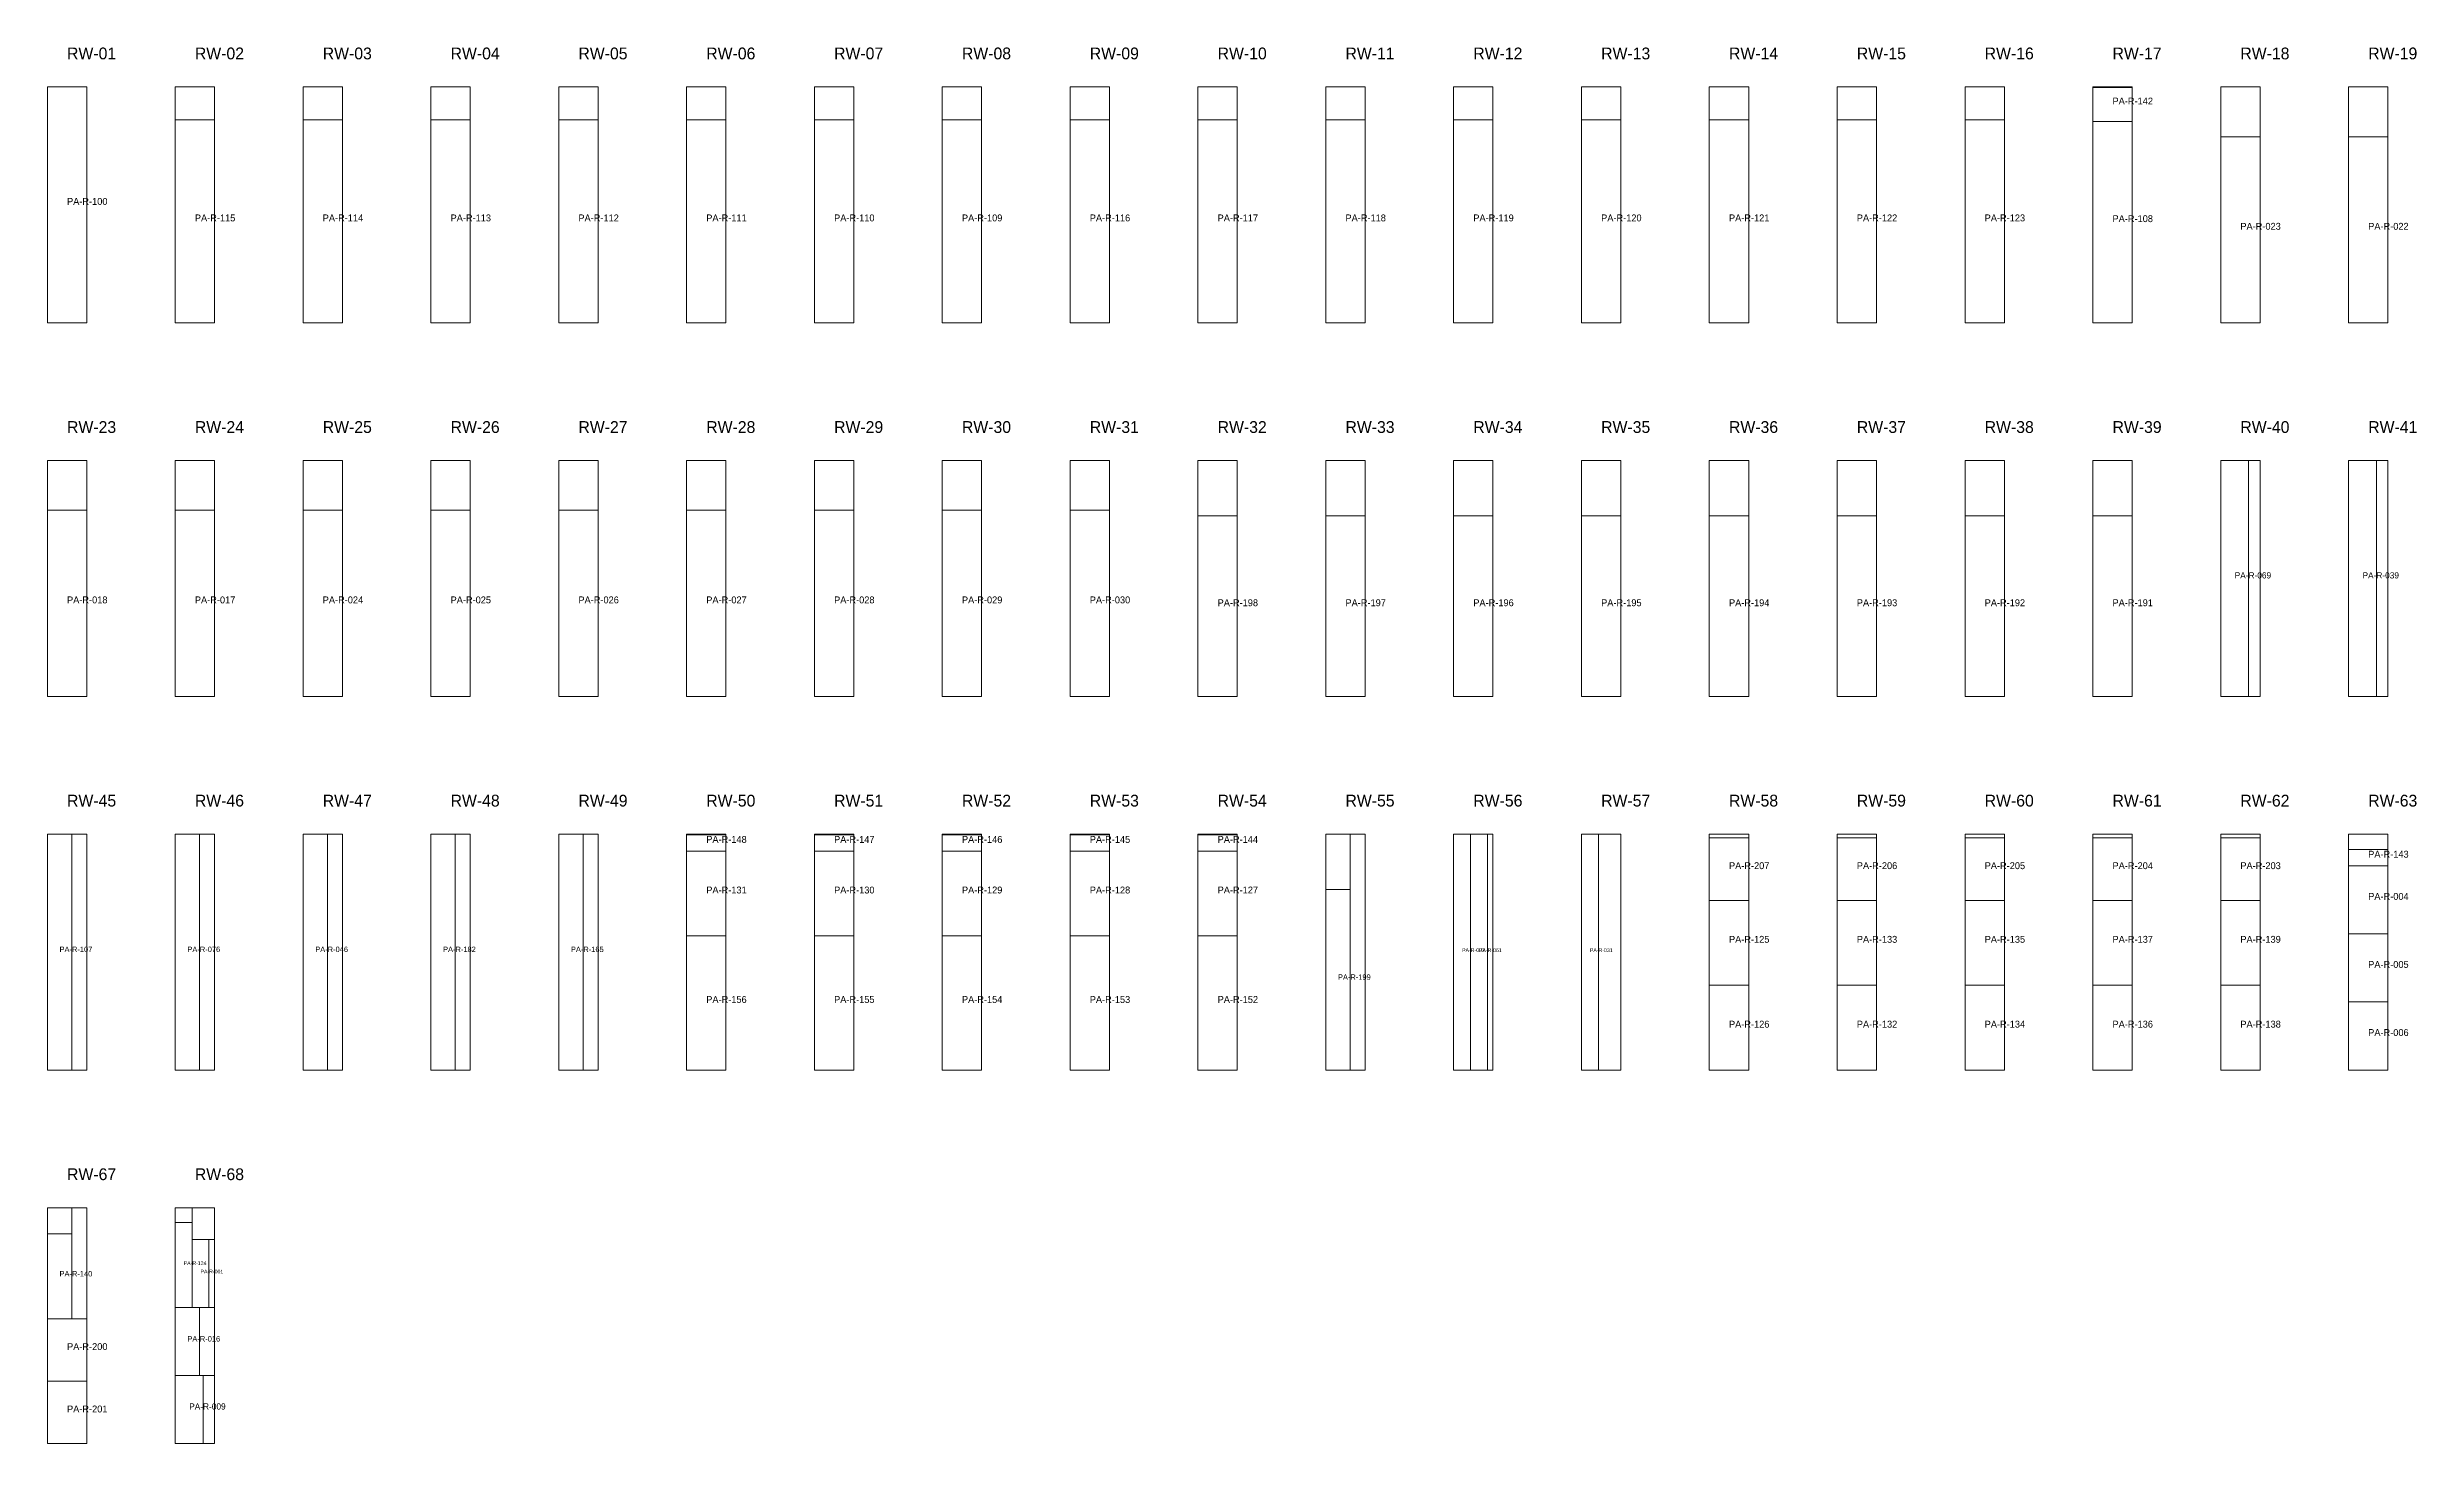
# Model space of a CAD drawing. Header units: metres. Extents: x 316.5 to 344.1, y -151.2 to -120.
# Drawn here: x 316.46 to 328.5, y -151.25 to -144.15 of the extents above; entities that cross this region are included whole.
import ezdxf

# ---------------------------------------------------------------- set-up
doc = ezdxf.new("R2010")
doc.units = ezdxf.units.M
for name, color, linetype, lineweight, plot in [('CORTE-DESPERDICIO', 1, 'Continuous', 0, False), ('CORTE-RECORTE', 3, 'Continuous', 0, False), ('CORTE-SOBRANTE', 2, 'Continuous', 0, False), ('CORTE-TEXTO', 5, 'Continuous', 0, False), ('CORTE-TILE', 7, 'Continuous', 0, False)]:
    doc.layers.add(name, color=color, linetype=linetype, lineweight=lineweight, plot=plot)

msp = doc.modelspace()

# ---------------------------------------------------------------- linework, layer by layer
at = {"layer": 'CORTE-DESPERDICIO'}
for points in [[(327.6509, -147.4498), (327.7088, -147.4498), (327.7088, -146.2498), (327.6509, -146.2498)], [(328.3009, -147.4498), (328.3588, -147.4498), (328.3588, -146.2498), (328.3009, -146.2498)], [(316.5825, -149.3498), (316.6588, -149.3498), (316.6588, -148.1498), (316.5825, -148.1498)], [(317.2325, -149.3498), (317.3088, -149.3498), (317.3088, -148.1498), (317.2325, -148.1498)], [(317.8825, -149.3498), (317.9588, -149.3498), (317.9588, -148.1498), (317.8825, -148.1498)], [(318.5325, -149.3498), (318.6088, -149.3498), (318.6088, -148.1498), (318.5325, -148.1498)], [(319.1825, -149.3498), (319.2588, -149.3498), (319.2588, -148.1498), (319.1825, -148.1498)], [(323.0825, -149.3498), (323.1588, -149.3498), (323.1588, -148.1498), (323.0825, -148.1498)], [(323.7804, -149.3498), (323.8088, -149.3498), (323.8088, -148.1498), (323.7804, -148.1498)], [(324.9088, -148.1695), (325.1088, -148.1695), (325.1088, -148.1498), (324.9088, -148.1498)], [(325.5588, -148.1695), (325.7588, -148.1695), (325.7588, -148.1498), (325.5588, -148.1498)], [(326.2088, -148.1695), (326.4088, -148.1695), (326.4088, -148.1498), (326.2088, -148.1498)], [(326.8588, -148.1695), (327.0588, -148.1695), (327.0588, -148.1498), (326.8588, -148.1498)], [(327.5088, -148.1695), (327.7088, -148.1695), (327.7088, -148.1498), (327.5088, -148.1498)], [(328.1588, -148.2284), (328.3588, -148.2284), (328.3588, -148.1498), (328.1588, -148.1498)], [(316.5825, -150.6152), (316.6588, -150.6152), (316.6588, -150.0498), (316.5825, -150.0498)], [(317.1088, -150.1259), (317.1946, -150.1259), (317.1946, -150.0498), (317.1088, -150.0498)], [(317.2804, -150.5574), (317.3088, -150.5574), (317.3088, -150.2112), (317.2804, -150.2112)], [(317.2325, -150.9036), (317.3088, -150.9036), (317.3088, -150.5574), (317.2325, -150.5574)], [(317.2509, -151.2498), (317.3088, -151.2498), (317.3088, -150.9036), (317.2509, -150.9036)]]:
    msp.add_lwpolyline(points, close=True, dxfattribs=at)
at = {"layer": 'CORTE-RECORTE'}
for points in [[(316.4588, -145.5498), (316.6588, -145.5498), (316.6588, -144.3498), (316.4588, -144.3498)], [(326.8588, -144.5253), (327.0588, -144.5253), (327.0588, -144.3535), (326.8588, -144.3535)], [(317.1088, -145.5498), (317.3088, -145.5498), (317.3088, -144.5178), (317.1088, -144.5178)], [(317.7588, -145.5498), (317.9588, -145.5498), (317.9588, -144.5178), (317.7588, -144.5178)], [(318.4088, -145.5498), (318.6088, -145.5498), (318.6088, -144.5178), (318.4088, -144.5178)], [(319.0588, -145.5498), (319.2588, -145.5498), (319.2588, -144.5178), (319.0588, -144.5178)], [(319.7088, -145.5498), (319.9088, -145.5498), (319.9088, -144.5178), (319.7088, -144.5178)], [(320.3588, -145.5498), (320.5588, -145.5498), (320.5588, -144.5178), (320.3588, -144.5178)], [(321.0088, -145.5498), (321.2088, -145.5498), (321.2088, -144.5178), (321.0088, -144.5178)], [(321.6588, -145.5498), (321.8588, -145.5498), (321.8588, -144.5178), (321.6588, -144.5178)], [(322.3088, -145.5498), (322.5088, -145.5498), (322.5088, -144.5178), (322.3088, -144.5178)], [(322.9588, -145.5498), (323.1588, -145.5498), (323.1588, -144.5178), (322.9588, -144.5178)], [(323.6088, -145.5498), (323.8088, -145.5498), (323.8088, -144.5178), (323.6088, -144.5178)], [(324.2588, -145.5498), (324.4588, -145.5498), (324.4588, -144.5178), (324.2588, -144.5178)], [(324.9088, -145.5498), (325.1088, -145.5498), (325.1088, -144.5178), (324.9088, -144.5178)], [(325.5588, -145.5498), (325.7588, -145.5498), (325.7588, -144.5178), (325.5588, -144.5178)], [(326.2088, -145.5498), (326.4088, -145.5498), (326.4088, -144.5178), (326.2088, -144.5178)], [(326.8588, -145.5498), (327.0588, -145.5498), (327.0588, -144.5253), (326.8588, -144.5253)], [(327.5088, -145.5498), (327.7088, -145.5498), (327.7088, -144.6031), (327.5088, -144.6031)], [(328.1588, -145.5498), (328.3588, -145.5498), (328.3588, -144.6031), (328.1588, -144.6031)], [(327.5088, -147.4498), (327.6509, -147.4498), (327.6509, -146.2498), (327.5088, -146.2498)], [(328.1588, -147.4498), (328.3009, -147.4498), (328.3009, -146.2498), (328.1588, -146.2498)], [(316.4588, -147.4498), (316.6588, -147.4498), (316.6588, -146.5031), (316.4588, -146.5031)], [(317.1088, -147.4498), (317.3088, -147.4498), (317.3088, -146.5031), (317.1088, -146.5031)], [(317.7588, -147.4498), (317.9588, -147.4498), (317.9588, -146.5031), (317.7588, -146.5031)], [(318.4088, -147.4498), (318.6088, -147.4498), (318.6088, -146.5031), (318.4088, -146.5031)], [(319.0588, -147.4498), (319.2588, -147.4498), (319.2588, -146.5031), (319.0588, -146.5031)], [(319.7088, -147.4498), (319.9088, -147.4498), (319.9088, -146.5031), (319.7088, -146.5031)], [(320.3588, -147.4498), (320.5588, -147.4498), (320.5588, -146.5031), (320.3588, -146.5031)], [(321.0088, -147.4498), (321.2088, -147.4498), (321.2088, -146.5031), (321.0088, -146.5031)], [(321.6588, -147.4498), (321.8588, -147.4498), (321.8588, -146.5031), (321.6588, -146.5031)], [(322.3088, -147.4498), (322.5088, -147.4498), (322.5088, -146.532), (322.3088, -146.532)], [(322.9588, -147.4498), (323.1588, -147.4498), (323.1588, -146.532), (322.9588, -146.532)], [(323.6088, -147.4498), (323.8088, -147.4498), (323.8088, -146.532), (323.6088, -146.532)], [(324.2588, -147.4498), (324.4588, -147.4498), (324.4588, -146.532), (324.2588, -146.532)], [(324.9088, -147.4498), (325.1088, -147.4498), (325.1088, -146.532), (324.9088, -146.532)], [(325.5588, -147.4498), (325.7588, -147.4498), (325.7588, -146.532), (325.5588, -146.532)], [(326.2088, -147.4498), (326.4088, -147.4498), (326.4088, -146.532), (326.2088, -146.532)], [(326.8588, -147.4498), (327.0588, -147.4498), (327.0588, -146.532), (326.8588, -146.532)], [(316.4588, -149.3498), (316.5825, -149.3498), (316.5825, -148.1498), (316.4588, -148.1498)], [(317.1088, -149.3498), (317.2325, -149.3498), (317.2325, -148.1498), (317.1088, -148.1498)], [(317.7588, -149.3498), (317.8825, -149.3498), (317.8825, -148.1498), (317.7588, -148.1498)], [(318.4088, -149.3498), (318.5325, -149.3498), (318.5325, -148.1498), (318.4088, -148.1498)], [(319.0588, -149.3498), (319.1825, -149.3498), (319.1825, -148.1498), (319.0588, -148.1498)], [(319.7088, -148.236), (319.9088, -148.236), (319.9088, -148.1532), (319.7088, -148.1532)], [(320.3588, -148.236), (320.5588, -148.236), (320.5588, -148.1532), (320.3588, -148.1532)], [(321.0088, -148.236), (321.2088, -148.236), (321.2088, -148.1532), (321.0088, -148.1532)], [(321.6588, -148.236), (321.8588, -148.236), (321.8588, -148.1532), (321.6588, -148.1532)], [(322.3088, -148.236), (322.5088, -148.236), (322.5088, -148.1532), (322.3088, -148.1532)], [(323.6088, -149.3498), (323.6946, -149.3498), (323.6946, -148.1498), (323.6088, -148.1498)], [(323.6946, -149.3498), (323.7804, -149.3498), (323.7804, -148.1498), (323.6946, -148.1498)], [(324.2588, -149.3498), (324.3446, -149.3498), (324.3446, -148.1498), (324.2588, -148.1498)], [(319.7088, -148.6675), (319.9088, -148.6675), (319.9088, -148.236), (319.7088, -148.236)], [(320.3588, -148.6675), (320.5588, -148.6675), (320.5588, -148.236), (320.3588, -148.236)], [(321.0088, -148.6675), (321.2088, -148.6675), (321.2088, -148.236), (321.0088, -148.236)], [(321.6588, -148.6675), (321.8588, -148.6675), (321.8588, -148.236), (321.6588, -148.236)], [(322.3088, -148.6675), (322.5088, -148.6675), (322.5088, -148.236), (322.3088, -148.236)], [(324.9088, -148.4868), (325.1088, -148.4868), (325.1088, -148.1695), (324.9088, -148.1695)], [(325.5588, -148.4868), (325.7588, -148.4868), (325.7588, -148.1695), (325.5588, -148.1695)], [(326.2088, -148.4868), (326.4088, -148.4868), (326.4088, -148.1695), (326.2088, -148.1695)], [(326.8588, -148.4868), (327.0588, -148.4868), (327.0588, -148.1695), (326.8588, -148.1695)], [(327.5088, -148.4868), (327.7088, -148.4868), (327.7088, -148.1695), (327.5088, -148.1695)], [(328.1588, -148.3112), (328.3588, -148.3112), (328.3588, -148.2284), (328.1588, -148.2284)], [(328.1588, -148.6574), (328.3588, -148.6574), (328.3588, -148.3112), (328.1588, -148.3112)], [(322.9588, -149.3498), (323.0825, -149.3498), (323.0825, -148.432), (322.9588, -148.432)], [(324.9088, -148.9183), (325.1088, -148.9183), (325.1088, -148.4868), (324.9088, -148.4868)], [(325.5588, -148.9183), (325.7588, -148.9183), (325.7588, -148.4868), (325.5588, -148.4868)], [(326.2088, -148.9183), (326.4088, -148.9183), (326.4088, -148.4868), (326.2088, -148.4868)], [(326.8588, -148.9183), (327.0588, -148.9183), (327.0588, -148.4868), (326.8588, -148.4868)], [(327.5088, -148.9183), (327.7088, -148.9183), (327.7088, -148.4868), (327.5088, -148.4868)], [(319.7088, -149.3498), (319.9088, -149.3498), (319.9088, -148.6675), (319.7088, -148.6675)], [(320.3588, -149.3498), (320.5588, -149.3498), (320.5588, -148.6675), (320.3588, -148.6675)], [(321.0088, -149.3498), (321.2088, -149.3498), (321.2088, -148.6675), (321.0088, -148.6675)], [(321.6588, -149.3498), (321.8588, -149.3498), (321.8588, -148.6675), (321.6588, -148.6675)], [(322.3088, -149.3498), (322.5088, -149.3498), (322.5088, -148.6675), (322.3088, -148.6675)], [(328.1588, -149.0036), (328.3588, -149.0036), (328.3588, -148.6574), (328.1588, -148.6574)], [(324.9088, -149.3498), (325.1088, -149.3498), (325.1088, -148.9183), (324.9088, -148.9183)], [(325.5588, -149.3498), (325.7588, -149.3498), (325.7588, -148.9183), (325.5588, -148.9183)], [(326.2088, -149.3498), (326.4088, -149.3498), (326.4088, -148.9183), (326.2088, -148.9183)], [(326.8588, -149.3498), (327.0588, -149.3498), (327.0588, -148.9183), (326.8588, -148.9183)], [(327.5088, -149.3498), (327.7088, -149.3498), (327.7088, -148.9183), (327.5088, -148.9183)], [(328.1588, -149.3498), (328.3588, -149.3498), (328.3588, -149.0036), (328.1588, -149.0036)], [(316.4588, -150.6152), (316.5825, -150.6152), (316.5825, -150.1837), (316.4588, -150.1837)], [(317.1088, -150.5574), (317.1946, -150.5574), (317.1946, -150.1259), (317.1088, -150.1259)], [(317.1946, -150.5574), (317.2804, -150.5574), (317.2804, -150.2112), (317.1946, -150.2112)], [(317.1088, -150.9036), (317.2325, -150.9036), (317.2325, -150.5574), (317.1088, -150.5574)], [(316.4588, -150.9325), (316.6588, -150.9325), (316.6588, -150.6152), (316.4588, -150.6152)], [(316.4588, -151.2498), (316.6588, -151.2498), (316.6588, -150.9325), (316.4588, -150.9325)], [(317.1088, -151.2498), (317.2509, -151.2498), (317.2509, -150.9036), (317.1088, -150.9036)]]:
    msp.add_lwpolyline(points, close=True, dxfattribs=at)
at = {"layer": 'CORTE-SOBRANTE'}
for points in [[(317.1088, -144.5178), (317.3088, -144.5178), (317.3088, -144.3498), (317.1088, -144.3498)], [(317.7588, -144.5178), (317.9588, -144.5178), (317.9588, -144.3498), (317.7588, -144.3498)], [(318.4088, -144.5178), (318.6088, -144.5178), (318.6088, -144.3498), (318.4088, -144.3498)], [(319.0588, -144.5178), (319.2588, -144.5178), (319.2588, -144.3498), (319.0588, -144.3498)], [(319.7088, -144.5178), (319.9088, -144.5178), (319.9088, -144.3498), (319.7088, -144.3498)], [(320.3588, -144.5178), (320.5588, -144.5178), (320.5588, -144.3498), (320.3588, -144.3498)], [(321.0088, -144.5178), (321.2088, -144.5178), (321.2088, -144.3498), (321.0088, -144.3498)], [(321.6588, -144.5178), (321.8588, -144.5178), (321.8588, -144.3498), (321.6588, -144.3498)], [(322.3088, -144.5178), (322.5088, -144.5178), (322.5088, -144.3498), (322.3088, -144.3498)], [(322.9588, -144.5178), (323.1588, -144.5178), (323.1588, -144.3498), (322.9588, -144.3498)], [(323.6088, -144.5178), (323.8088, -144.5178), (323.8088, -144.3498), (323.6088, -144.3498)], [(324.2588, -144.5178), (324.4588, -144.5178), (324.4588, -144.3498), (324.2588, -144.3498)], [(324.9088, -144.5178), (325.1088, -144.5178), (325.1088, -144.3498), (324.9088, -144.3498)], [(325.5588, -144.5178), (325.7588, -144.5178), (325.7588, -144.3498), (325.5588, -144.3498)], [(326.2088, -144.5178), (326.4088, -144.5178), (326.4088, -144.3498), (326.2088, -144.3498)], [(327.5088, -144.6031), (327.7088, -144.6031), (327.7088, -144.3498), (327.5088, -144.3498)], [(328.1588, -144.6031), (328.3588, -144.6031), (328.3588, -144.3498), (328.1588, -144.3498)], [(316.4588, -146.5031), (316.6588, -146.5031), (316.6588, -146.2498), (316.4588, -146.2498)], [(317.1088, -146.5031), (317.3088, -146.5031), (317.3088, -146.2498), (317.1088, -146.2498)], [(317.7588, -146.5031), (317.9588, -146.5031), (317.9588, -146.2498), (317.7588, -146.2498)], [(318.4088, -146.5031), (318.6088, -146.5031), (318.6088, -146.2498), (318.4088, -146.2498)], [(319.0588, -146.5031), (319.2588, -146.5031), (319.2588, -146.2498), (319.0588, -146.2498)], [(319.7088, -146.5031), (319.9088, -146.5031), (319.9088, -146.2498), (319.7088, -146.2498)], [(320.3588, -146.5031), (320.5588, -146.5031), (320.5588, -146.2498), (320.3588, -146.2498)], [(321.0088, -146.5031), (321.2088, -146.5031), (321.2088, -146.2498), (321.0088, -146.2498)], [(321.6588, -146.5031), (321.8588, -146.5031), (321.8588, -146.2498), (321.6588, -146.2498)], [(322.3088, -146.532), (322.5088, -146.532), (322.5088, -146.2498), (322.3088, -146.2498)], [(322.9588, -146.532), (323.1588, -146.532), (323.1588, -146.2498), (322.9588, -146.2498)], [(323.6088, -146.532), (323.8088, -146.532), (323.8088, -146.2498), (323.6088, -146.2498)], [(324.2588, -146.532), (324.4588, -146.532), (324.4588, -146.2498), (324.2588, -146.2498)], [(324.9088, -146.532), (325.1088, -146.532), (325.1088, -146.2498), (324.9088, -146.2498)], [(325.5588, -146.532), (325.7588, -146.532), (325.7588, -146.2498), (325.5588, -146.2498)], [(326.2088, -146.532), (326.4088, -146.532), (326.4088, -146.2498), (326.2088, -146.2498)], [(326.8588, -146.532), (327.0588, -146.532), (327.0588, -146.2498), (326.8588, -146.2498)], [(322.9588, -148.432), (323.0825, -148.432), (323.0825, -148.1498), (322.9588, -148.1498)], [(324.3446, -149.3498), (324.4588, -149.3498), (324.4588, -148.1498), (324.3446, -148.1498)], [(316.4588, -150.1837), (316.5825, -150.1837), (316.5825, -150.0498), (316.4588, -150.0498)], [(317.1946, -150.2112), (317.3088, -150.2112), (317.3088, -150.0498), (317.1946, -150.0498)]]:
    msp.add_lwpolyline(points, close=True, dxfattribs=at)
at = {"layer": 'CORTE-TILE'}
for points in [[(316.4588, -145.5498), (316.6588, -145.5498), (316.6588, -144.3498), (316.4588, -144.3498)], [(317.1088, -145.5498), (317.3088, -145.5498), (317.3088, -144.3498), (317.1088, -144.3498)], [(317.7588, -145.5498), (317.9588, -145.5498), (317.9588, -144.3498), (317.7588, -144.3498)], [(318.4088, -145.5498), (318.6088, -145.5498), (318.6088, -144.3498), (318.4088, -144.3498)], [(319.0588, -145.5498), (319.2588, -145.5498), (319.2588, -144.3498), (319.0588, -144.3498)], [(319.7088, -145.5498), (319.9088, -145.5498), (319.9088, -144.3498), (319.7088, -144.3498)], [(320.3588, -145.5498), (320.5588, -145.5498), (320.5588, -144.3498), (320.3588, -144.3498)], [(321.0088, -145.5498), (321.2088, -145.5498), (321.2088, -144.3498), (321.0088, -144.3498)], [(321.6588, -145.5498), (321.8588, -145.5498), (321.8588, -144.3498), (321.6588, -144.3498)], [(322.3088, -145.5498), (322.5088, -145.5498), (322.5088, -144.3498), (322.3088, -144.3498)], [(322.9588, -145.5498), (323.1588, -145.5498), (323.1588, -144.3498), (322.9588, -144.3498)], [(323.6088, -145.5498), (323.8088, -145.5498), (323.8088, -144.3498), (323.6088, -144.3498)], [(324.2588, -145.5498), (324.4588, -145.5498), (324.4588, -144.3498), (324.2588, -144.3498)], [(324.9088, -145.5498), (325.1088, -145.5498), (325.1088, -144.3498), (324.9088, -144.3498)], [(325.5588, -145.5498), (325.7588, -145.5498), (325.7588, -144.3498), (325.5588, -144.3498)], [(326.2088, -145.5498), (326.4088, -145.5498), (326.4088, -144.3498), (326.2088, -144.3498)], [(326.8588, -145.5498), (327.0588, -145.5498), (327.0588, -144.3498), (326.8588, -144.3498)], [(327.5088, -145.5498), (327.7088, -145.5498), (327.7088, -144.3498), (327.5088, -144.3498)], [(328.1588, -145.5498), (328.3588, -145.5498), (328.3588, -144.3498), (328.1588, -144.3498)], [(316.4588, -147.4498), (316.6588, -147.4498), (316.6588, -146.2498), (316.4588, -146.2498)], [(317.1088, -147.4498), (317.3088, -147.4498), (317.3088, -146.2498), (317.1088, -146.2498)], [(317.7588, -147.4498), (317.9588, -147.4498), (317.9588, -146.2498), (317.7588, -146.2498)], [(318.4088, -147.4498), (318.6088, -147.4498), (318.6088, -146.2498), (318.4088, -146.2498)], [(319.0588, -147.4498), (319.2588, -147.4498), (319.2588, -146.2498), (319.0588, -146.2498)], [(319.7088, -147.4498), (319.9088, -147.4498), (319.9088, -146.2498), (319.7088, -146.2498)], [(320.3588, -147.4498), (320.5588, -147.4498), (320.5588, -146.2498), (320.3588, -146.2498)], [(321.0088, -147.4498), (321.2088, -147.4498), (321.2088, -146.2498), (321.0088, -146.2498)], [(321.6588, -147.4498), (321.8588, -147.4498), (321.8588, -146.2498), (321.6588, -146.2498)], [(322.3088, -147.4498), (322.5088, -147.4498), (322.5088, -146.2498), (322.3088, -146.2498)], [(322.9588, -147.4498), (323.1588, -147.4498), (323.1588, -146.2498), (322.9588, -146.2498)], [(323.6088, -147.4498), (323.8088, -147.4498), (323.8088, -146.2498), (323.6088, -146.2498)], [(324.2588, -147.4498), (324.4588, -147.4498), (324.4588, -146.2498), (324.2588, -146.2498)], [(324.9088, -147.4498), (325.1088, -147.4498), (325.1088, -146.2498), (324.9088, -146.2498)], [(325.5588, -147.4498), (325.7588, -147.4498), (325.7588, -146.2498), (325.5588, -146.2498)], [(326.2088, -147.4498), (326.4088, -147.4498), (326.4088, -146.2498), (326.2088, -146.2498)], [(326.8588, -147.4498), (327.0588, -147.4498), (327.0588, -146.2498), (326.8588, -146.2498)], [(327.5088, -147.4498), (327.7088, -147.4498), (327.7088, -146.2498), (327.5088, -146.2498)], [(328.1588, -147.4498), (328.3588, -147.4498), (328.3588, -146.2498), (328.1588, -146.2498)], [(316.4588, -149.3498), (316.6588, -149.3498), (316.6588, -148.1498), (316.4588, -148.1498)], [(317.1088, -149.3498), (317.3088, -149.3498), (317.3088, -148.1498), (317.1088, -148.1498)], [(317.7588, -149.3498), (317.9588, -149.3498), (317.9588, -148.1498), (317.7588, -148.1498)], [(318.4088, -149.3498), (318.6088, -149.3498), (318.6088, -148.1498), (318.4088, -148.1498)], [(319.0588, -149.3498), (319.2588, -149.3498), (319.2588, -148.1498), (319.0588, -148.1498)], [(319.7088, -149.3498), (319.9088, -149.3498), (319.9088, -148.1498), (319.7088, -148.1498)], [(320.3588, -149.3498), (320.5588, -149.3498), (320.5588, -148.1498), (320.3588, -148.1498)], [(321.0088, -149.3498), (321.2088, -149.3498), (321.2088, -148.1498), (321.0088, -148.1498)], [(321.6588, -149.3498), (321.8588, -149.3498), (321.8588, -148.1498), (321.6588, -148.1498)], [(322.3088, -149.3498), (322.5088, -149.3498), (322.5088, -148.1498), (322.3088, -148.1498)], [(322.9588, -149.3498), (323.1588, -149.3498), (323.1588, -148.1498), (322.9588, -148.1498)], [(323.6088, -149.3498), (323.8088, -149.3498), (323.8088, -148.1498), (323.6088, -148.1498)], [(324.2588, -149.3498), (324.4588, -149.3498), (324.4588, -148.1498), (324.2588, -148.1498)], [(324.9088, -149.3498), (325.1088, -149.3498), (325.1088, -148.1498), (324.9088, -148.1498)], [(325.5588, -149.3498), (325.7588, -149.3498), (325.7588, -148.1498), (325.5588, -148.1498)], [(326.2088, -149.3498), (326.4088, -149.3498), (326.4088, -148.1498), (326.2088, -148.1498)], [(326.8588, -149.3498), (327.0588, -149.3498), (327.0588, -148.1498), (326.8588, -148.1498)], [(327.5088, -149.3498), (327.7088, -149.3498), (327.7088, -148.1498), (327.5088, -148.1498)], [(328.1588, -149.3498), (328.3588, -149.3498), (328.3588, -148.1498), (328.1588, -148.1498)], [(316.4588, -151.2498), (316.6588, -151.2498), (316.6588, -150.0498), (316.4588, -150.0498)], [(317.1088, -151.2498), (317.3088, -151.2498), (317.3088, -150.0498), (317.1088, -150.0498)]]:
    msp.add_lwpolyline(points, close=True, dxfattribs=at)

# ---------------------------------------------------------------- texts
at = {"layer": 'CORTE-TEXTO'}
for s, height, p in [('RW-01', 0.06, (316.5588, -144.2098)), ('RW-02', 0.06, (317.2088, -144.2098)), ('RW-03', 0.06, (317.8588, -144.2098)), ('RW-04', 0.06, (318.5088, -144.2098)), ('RW-05', 0.06, (319.1588, -144.2098)), ('RW-06', 0.06, (319.8088, -144.2098)), ('RW-07', 0.06, (320.4588, -144.2098)), ('RW-08', 0.06, (321.1088, -144.2098)), ('RW-09', 0.06, (321.7588, -144.2098)), ('RW-10', 0.06, (322.4088, -144.2098)), ('RW-11', 0.06, (323.0588, -144.2098)), ('RW-12', 0.06, (323.7088, -144.2098)), ('RW-13', 0.06, (324.3588, -144.2098)), ('RW-14', 0.06, (325.0088, -144.2098)), ('RW-15', 0.06, (325.6588, -144.2098)), ('RW-16', 0.06, (326.3088, -144.2098)), ('RW-17', 0.06, (326.9588, -144.2098)), ('RW-18', 0.06, (327.6088, -144.2098)), ('RW-19', 0.06, (328.2588, -144.2098)), ('PA-R-142', 0.035, (326.9588, -144.4394)), ('PA-R-100', 0.035, (316.5588, -144.9498)), ('PA-R-115', 0.035, (317.2088, -145.0338)), ('PA-R-114', 0.035, (317.8588, -145.0338)), ('PA-R-113', 0.035, (318.5088, -145.0338)), ('PA-R-112', 0.035, (319.1588, -145.0338)), ('PA-R-111', 0.035, (319.8088, -145.0338)), ('PA-R-110', 0.035, (320.4588, -145.0338)), ('PA-R-109', 0.035, (321.1088, -145.0338)), ('PA-R-116', 0.035, (321.7588, -145.0338)), ('PA-R-117', 0.035, (322.4088, -145.0338)), ('PA-R-118', 0.035, (323.0588, -145.0338)), ('PA-R-119', 0.035, (323.7088, -145.0338)), ('PA-R-120', 0.035, (324.3588, -145.0338)), ('PA-R-121', 0.035, (325.0088, -145.0338)), ('PA-R-122', 0.035, (325.6588, -145.0338)), ('PA-R-123', 0.035, (326.3088, -145.0338)), ('PA-R-108', 0.035, (326.9588, -145.0376)), ('PA-R-023', 0.035, (327.6088, -145.0764)), ('PA-R-022', 0.035, (328.2588, -145.0764)), ('RW-23', 0.06, (316.5588, -146.1098)), ('RW-24', 0.06, (317.2088, -146.1098)), ('RW-25', 0.06, (317.8588, -146.1098)), ('RW-26', 0.06, (318.5088, -146.1098)), ('RW-27', 0.06, (319.1588, -146.1098)), ('RW-28', 0.06, (319.8088, -146.1098)), ('RW-29', 0.06, (320.4588, -146.1098)), ('RW-30', 0.06, (321.1088, -146.1098)), ('RW-31', 0.06, (321.7588, -146.1098)), ('RW-32', 0.06, (322.4088, -146.1098)), ('RW-33', 0.06, (323.0588, -146.1098)), ('RW-34', 0.06, (323.7088, -146.1098)), ('RW-35', 0.06, (324.3588, -146.1098)), ('RW-36', 0.06, (325.0088, -146.1098)), ('RW-37', 0.06, (325.6588, -146.1098)), ('RW-38', 0.06, (326.3088, -146.1098)), ('RW-39', 0.06, (326.9588, -146.1098)), ('RW-40', 0.06, (327.6088, -146.1098)), ('RW-41', 0.06, (328.2588, -146.1098)), ('PA-R-069', 0.03158, (327.5799, -146.8498)), ('PA-R-039', 0.03158, (328.2298, -146.8498)), ('PA-R-018', 0.035, (316.5588, -146.9764)), ('PA-R-017', 0.035, (317.2088, -146.9764)), ('PA-R-024', 0.035, (317.8588, -146.9764)), ('PA-R-025', 0.035, (318.5088, -146.9764)), ('PA-R-026', 0.035, (319.1588, -146.9764)), ('PA-R-027', 0.035, (319.8088, -146.9764)), ('PA-R-028', 0.035, (320.4588, -146.9764)), ('PA-R-029', 0.035, (321.1088, -146.9764)), ('PA-R-030', 0.035, (321.7588, -146.9764)), ('PA-R-198', 0.035, (322.4088, -146.9909)), ('PA-R-197', 0.035, (323.0588, -146.9909)), ('PA-R-196', 0.035, (323.7088, -146.9909)), ('PA-R-195', 0.035, (324.3588, -146.9909)), ('PA-R-194', 0.035, (325.0088, -146.9909)), ('PA-R-193', 0.035, (325.6588, -146.9909)), ('PA-R-192', 0.035, (326.3088, -146.9909)), ('PA-R-191', 0.035, (326.9588, -146.9909)), ('RW-45', 0.06, (316.5588, -148.0098)), ('RW-46', 0.06, (317.2088, -148.0098)), ('RW-47', 0.06, (317.8588, -148.0098)), ('RW-48', 0.06, (318.5088, -148.0098)), ('RW-49', 0.06, (319.1588, -148.0098)), ('RW-50', 0.06, (319.8088, -148.0098)), ('RW-51', 0.06, (320.4588, -148.0098)), ('RW-52', 0.06, (321.1088, -148.0098)), ('RW-53', 0.06, (321.7588, -148.0098)), ('RW-54', 0.06, (322.4088, -148.0098)), ('RW-55', 0.06, (323.0588, -148.0098)), ('RW-56', 0.06, (323.7088, -148.0098)), ('RW-57', 0.06, (324.3588, -148.0098)), ('RW-58', 0.06, (325.0088, -148.0098)), ('RW-59', 0.06, (325.6588, -148.0098)), ('RW-60', 0.06, (326.3088, -148.0098)), ('RW-61', 0.06, (326.9588, -148.0098)), ('RW-62', 0.06, (327.6088, -148.0098)), ('RW-63', 0.06, (328.2588, -148.0098)), ('PA-R-148', 0.035, (319.8088, -148.1946)), ('PA-R-147', 0.035, (320.4588, -148.1946)), ('PA-R-146', 0.035, (321.1088, -148.1946)), ('PA-R-145', 0.035, (321.7588, -148.1946)), ('PA-R-144', 0.035, (322.4088, -148.1946)), ('PA-R-143', 0.035, (328.2588, -148.2698)), ('PA-R-207', 0.035, (325.0088, -148.3281)), ('PA-R-206', 0.035, (325.6588, -148.3281)), ('PA-R-205', 0.035, (326.3088, -148.3281)), ('PA-R-204', 0.035, (326.9588, -148.3281)), ('PA-R-203', 0.035, (327.6088, -148.3281)), ('PA-R-131', 0.035, (319.8088, -148.4518)), ('PA-R-130', 0.035, (320.4588, -148.4518)), ('PA-R-129', 0.035, (321.1088, -148.4518)), ('PA-R-128', 0.035, (321.7588, -148.4518)), ('PA-R-127', 0.035, (322.4088, -148.4518)), ('PA-R-004', 0.035, (328.2588, -148.4843)), ('PA-R-107', 0.02749, (316.5206, -148.7498)), ('PA-R-076', 0.02749, (317.1707, -148.7498)), ('PA-R-046', 0.02749, (317.8207, -148.7498)), ('PA-R-182', 0.02749, (318.4706, -148.7498)), ('PA-R-165', 0.02749, (319.1207, -148.7498)), ('PA-R-092', 0.01907, (323.6517, -148.7498)), ('PA-R-061', 0.01907, (323.7375, -148.7498)), ('PA-R-031', 0.01907, (324.3017, -148.7498)), ('PA-R-125', 0.035, (325.0088, -148.7026)), ('PA-R-133', 0.035, (325.6588, -148.7026)), ('PA-R-135', 0.035, (326.3088, -148.7026)), ('PA-R-137', 0.035, (326.9588, -148.7026)), ('PA-R-139', 0.035, (327.6088, -148.7026)), ('PA-R-199', 0.02749, (323.0206, -148.8909)), ('PA-R-005', 0.035, (328.2588, -148.8305)), ('PA-R-156', 0.035, (319.8088, -149.0086)), ('PA-R-155', 0.035, (320.4588, -149.0086)), ('PA-R-154', 0.035, (321.1088, -149.0086)), ('PA-R-153', 0.035, (321.7588, -149.0086)), ('PA-R-152', 0.035, (322.4088, -149.0086)), ('PA-R-126', 0.035, (325.0088, -149.1341)), ('PA-R-132', 0.035, (325.6588, -149.1341)), ('PA-R-134', 0.035, (326.3088, -149.1341)), ('PA-R-136', 0.035, (326.9588, -149.1341)), ('PA-R-138', 0.035, (327.6088, -149.1341)), ('PA-R-006', 0.035, (328.2588, -149.1767)), ('RW-67', 0.06, (316.5588, -149.9098)), ('RW-68', 0.06, (317.2088, -149.9098)), ('PA-R-124', 0.01907, (317.1517, -150.3416)), ('PA-R-140', 0.02749, (316.5206, -150.3995)), ('PA-R-001', 0.01907, (317.2375, -150.3843)), ('PA-R-200', 0.035, (316.5588, -150.7739)), ('PA-R-016', 0.02749, (317.1707, -150.7305)), ('PA-R-201', 0.035, (316.5588, -151.0911)), ('PA-R-009', 0.03158, (317.1798, -151.0767))]:
    msp.add_text(s, height=height, dxfattribs=at).set_placement(p)

doc.saveas('drawing.dxf')
